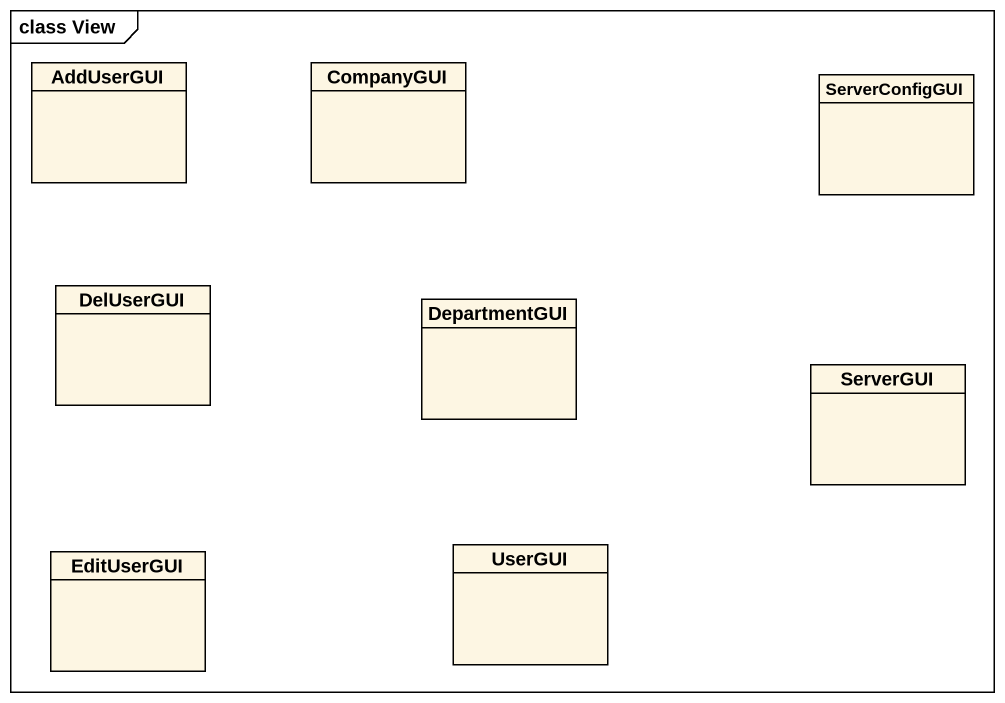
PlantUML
@startuml
mainframe class View
hide circle
hide empty members
class AddUserGUI
class CompanyGUI
class ServerConfigGUI
class DelUserGUI
class DepartmentGUI
class ServerGUI
class EditUserGUI
class UserGUI
@enduml
